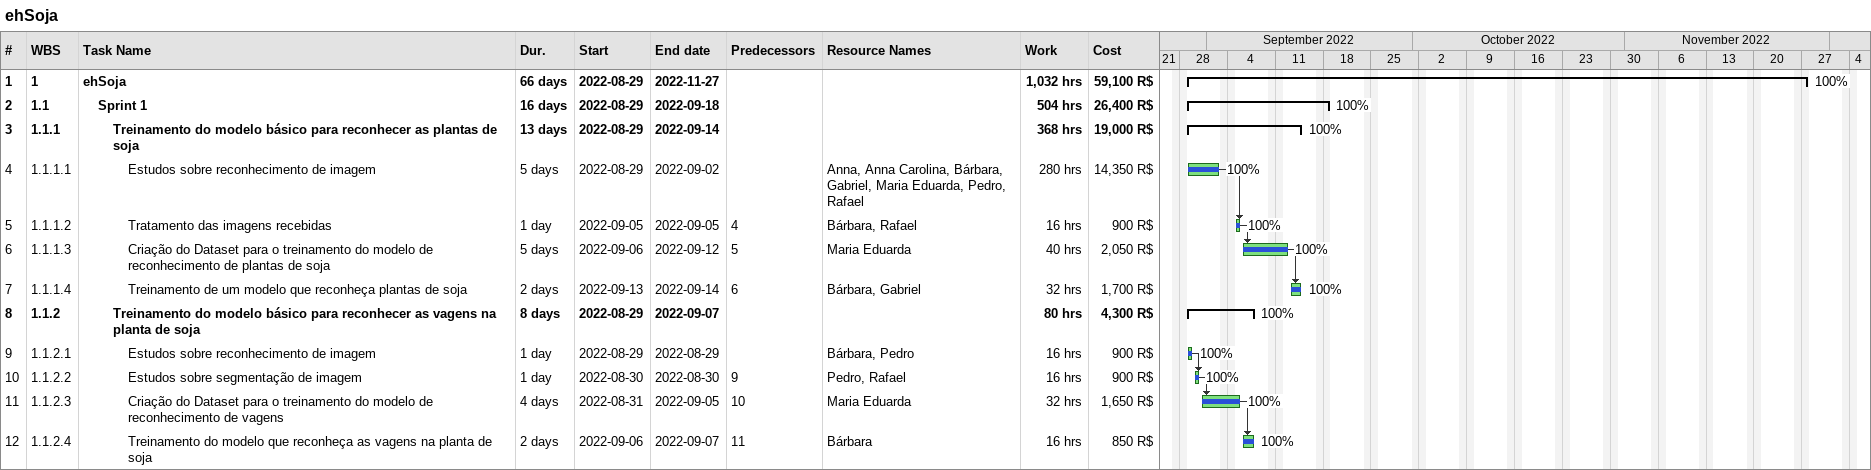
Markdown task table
ehSoja

| ID | WBS | Task | Duration | Start | Finish | Predecessors | Resources | % complete | Work (h) | Cost (R$) |
|---|---|---|---|---|---|---|---|---|---|---|
| 1 | 1 | **ehSoja** | 66d | 2022-08-29 | 2022-11-27 |  |  | 100 | 1032 | 59100 |
| 2 | 1.1 | **Sprint 1** | 16d | 2022-08-29 | 2022-09-18 |  |  | 100 | 504 | 26400 |
| 3 | 1.1.1 | **Treinamento do modelo básico para reconhecer as plantas de soja** | 13d | 2022-08-29 | 2022-09-14 |  |  | 100 | 368 | 19000 |
| 4 | 1.1.1.1 | Estudos sobre reconhecimento de imagem | 5d | 2022-08-29 | 2022-09-02 |  | Anna, Anna Carolina, Bárbara, Gabriel, Maria Eduarda, Pedro, Rafael | 100 | 280 | 14350 |
| 5 | 1.1.1.2 | Tratamento das imagens recebidas | 1d | 2022-09-05 | 2022-09-05 | 4 | Bárbara, Rafael | 100 | 16 | 900 |
| 6 | 1.1.1.3 | Criação do Dataset para o treinamento do modelo de reconhecimento de plantas de soja | 5d | 2022-09-06 | 2022-09-12 | 5 | Maria Eduarda | 100 | 40 | 2050 |
| 7 | 1.1.1.4 | Treinamento de um modelo que reconheça plantas de soja | 2d | 2022-09-13 | 2022-09-14 | 6 | Bárbara, Gabriel | 100 | 32 | 1700 |
| 8 | 1.1.2 | **Treinamento do modelo básico para reconhecer as vagens na planta de soja** | 8d | 2022-08-29 | 2022-09-07 |  |  | 100 | 80 | 4300 |
| 9 | 1.1.2.1 | Estudos sobre reconhecimento de imagem | 1d | 2022-08-29 | 2022-08-29 |  | Bárbara, Pedro | 100 | 16 | 900 |
| 10 | 1.1.2.2 | Estudos sobre segmentação de imagem | 1d | 2022-08-30 | 2022-08-30 | 9 | Pedro, Rafael | 100 | 16 | 900 |
| 11 | 1.1.2.3 | Criação do Dataset para o treinamento do modelo de reconhecimento de vagens | 4d | 2022-08-31 | 2022-09-05 | 10 | Maria Eduarda | 100 | 32 | 1650 |
| 12 | 1.1.2.4 | Treinamento do modelo que reconheça as vagens na planta de soja | 2d | 2022-09-06 | 2022-09-07 | 11 | Bárbara | 100 | 16 | 850 |
